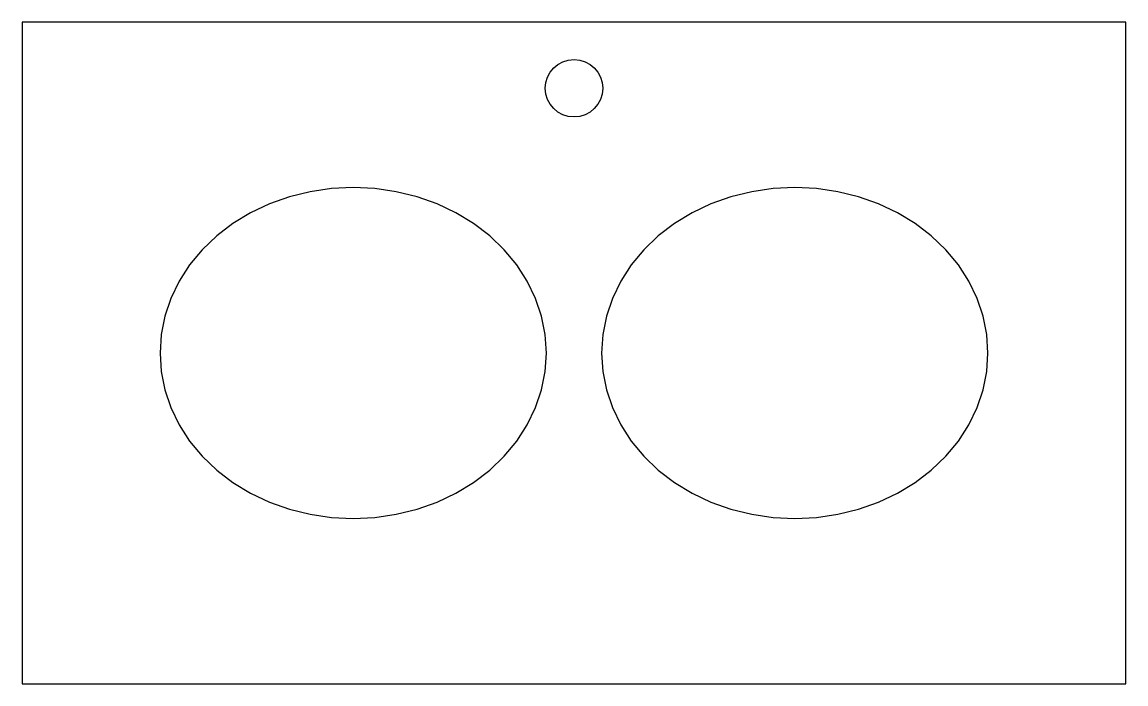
# Model space of a CAD drawing. Header units: millimetres. Extents: x 0 to 1000, y 0 to 600.
import ezdxf

# ---------------------------------------------------------------- set-up
doc = ezdxf.new("R2010")
doc.units = ezdxf.units.MM

msp = doc.modelspace()

# ---------------------------------------------------------------- linework, layer by layer
for points in [[(0, 0), (1000, 0), (1000, 600), (0, 600)], [(475, 300), (473.9, 316.8), (470.6, 333.4), (465.2, 349.5), (457.7, 365.1), (448.2, 379.8), (436.8, 393.5), (423.7, 406.1), (409.1, 417.3), (393.1, 427), (375.9, 435.1), (357.8, 441.6), (338.9, 446.2), (319.6, 449.1), (300, 450), (280.4, 449.1), (261.1, 446.2), (242.2, 441.6), (224.1, 435.1), (206.9, 427), (190.9, 417.3), (176.3, 406.1), (163.2, 393.5), (151.8, 379.8), (142.3, 365.1), (134.8, 349.5), (129.4, 333.4), (126.1, 316.8), (125, 300), (126.1, 283.2), (129.4, 266.6), (134.8, 250.5), (142.3, 234.9), (151.8, 220.2), (163.2, 206.5), (176.3, 193.9), (190.9, 182.7), (206.9, 173), (224.1, 164.9), (242.2, 158.4), (261.1, 153.8), (280.4, 150.9), (300, 150), (319.6, 150.9), (338.9, 153.8), (357.8, 158.4), (375.9, 164.9), (393.1, 173), (409.1, 182.7), (423.7, 193.9), (436.8, 206.5), (448.2, 220.2), (457.7, 234.9), (465.2, 250.5), (470.6, 266.6), (473.9, 283.2)], [(875, 300), (873.9, 316.8), (870.6, 333.4), (865.2, 349.5), (857.7, 365.1), (848.2, 379.8), (836.8, 393.5), (823.7, 406.1), (809.1, 417.3), (793.1, 427), (775.9, 435.1), (757.8, 441.6), (738.9, 446.2), (719.6, 449.1), (700, 450), (680.4, 449.1), (661.1, 446.2), (642.2, 441.6), (624.1, 435.1), (606.9, 427), (590.9, 417.3), (576.3, 406.1), (563.2, 393.5), (551.8, 379.8), (542.3, 365.1), (534.8, 349.5), (529.4, 333.4), (526.1, 316.8), (525, 300), (526.1, 283.2), (529.4, 266.6), (534.8, 250.5), (542.3, 234.9), (551.8, 220.2), (563.2, 206.5), (576.3, 193.9), (590.9, 182.7), (606.9, 173), (624.1, 164.9), (642.2, 158.4), (661.1, 153.8), (680.4, 150.9), (700, 150), (719.6, 150.9), (738.9, 153.8), (757.8, 158.4), (775.9, 164.9), (793.1, 173), (809.1, 182.7), (823.7, 193.9), (836.8, 206.5), (848.2, 220.2), (857.7, 234.9), (865.2, 250.5), (870.6, 266.6), (873.9, 283.2)]]:
    msp.add_lwpolyline(points, close=True)
msp.add_circle((500, 540), 26)

doc.saveas('drawing.dxf')
